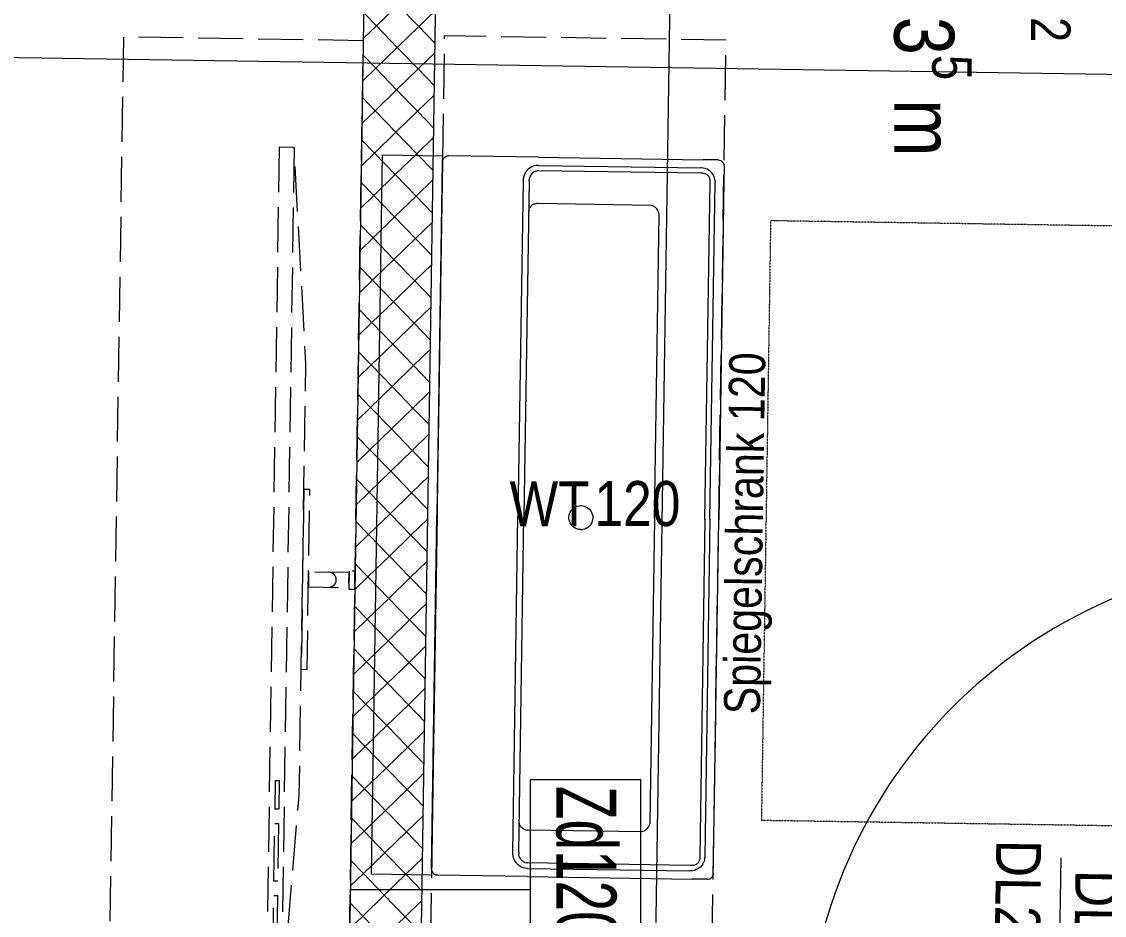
# Model space of a CAD drawing. Header units: metres. Extents: x -19025 to 34897, y -14024 to 26069.
# Drawn here: x -6882 to -5076, y 1053 to 2543 of the extents above; entities that cross this region are included whole.
import ezdxf
from ezdxf.enums import TextEntityAlignment as Align

# ---------------------------------------------------------------- set-up
doc = ezdxf.new("R2010")
doc.units = ezdxf.units.M
doc.header["$MEASUREMENT"] = 0
doc.linetypes.add('Strichlinie eng', pattern=[0.1, 0.075, -0.025])
for name, color, linetype in [('11__100 Achsraster', 7, 'Continuous'), ('130 Wand Innen', 7, 'Continuous'), ('130 Wand Innen nichttragend', 7, 'Continuous'), ('211 Draufsicht Untersicht 2D', 7, 'Continuous'), ('510 Moeblierung', 7, 'Continuous'), ('540 Sanitaer Text', 7, 'Continuous'), ('540 Sanitaereinrichtung', 7, 'Continuous'), ('810 Raumstempel', 7, 'Continuous'), ('930 Beschriftung Allgemein', 7, 'Continuous'), ('936 Beschriftung Aufbauten', 7, 'Continuous')]:
    doc.layers.add(name, color=color, linetype=linetype)
doc.styles.add('ERSTELLTER_STIL_1', font='ARIALN.TTF')
doc.styles.add('ERSTELLTER_STIL_2', font='ARIALNB.TTF')
doc.styles.add('ERSTELLTER_STIL_4', font='arialbd.ttf')
doc.styles.add('ERSTELLTER_STIL_7', font='ARIALN.TTF', dxfattribs={"width": 0.8})
doc.linetypes.add('Grenze Bezirk', pattern='A,0,[2,22HAUS116_412 STG1 _ 2.DG_IndexB_2026-08-161.Shx,S=0.001587,R=0,X=0,Y=0],-0.25,0', length=0.25)
pattern_1 = [(134.1212, (0, 0), (0.03589344, 0.03480892), [0.05, 0]), (224.1212, (0, 0), (-0.03480892, 0.03589344), [0.05, 0])]

# ---------------------------------------------------------------- blocks, each defined once
blk = doc.blocks.new('Anrichte 01 27[41]_1', base_point=(-8.4635, 6.8208))
at = {"layer": '510 Moeblierung', "color": 253, "linetype": 'Strichlinie eng', "lineweight": 9, "true_color": 0x9f9f9f, "flags": 128}
blk.add_lwpolyline([(-8.4635, 6.8208), (-8.4911, 5.0211), (-8.0912, 5.0149), (-8.0636, 6.8147)], close=True, dxfattribs=at)
blk = doc.blocks.new('Anrichte 01 27[57]_1', base_point=(-7.483, 5.2158))
at = {"layer": '510 Moeblierung', "color": 253, "linetype": 'Strichlinie eng', "lineweight": 9, "true_color": 0x9f9f9f, "flags": 128}
blk.add_lwpolyline([(-7.483, 5.2158), (-7.4585, 6.8156), (-7.9284, 6.8228), (-7.953, 5.223)], close=True, dxfattribs=at)
blk = doc.blocks.new('Bad 1_029_33_1', base_point=(-7.0222, 6.5727))
at = {"layer": '810 Raumstempel', "color": 7, "lineweight": 13, "char_height": 0.1, "attachment_point": 1, "rotation": 270, "style": 'ERSTELLTER_STIL_1'}
for s, insert in [('\\A1;{\\pql;\\pt0,0.05;\\fArial Narrow|b0|i0|c0|p0;\\W1.000000;6,92\\fArial Narrow|b0|i0|c0|p0;\\W1.000000;\\A1{\\H.66x;\\S^  ;}\\fArial Narrow|b0|i0|c0|p0;\\W1.000000; m\\fArial Narrow|b0|i0|c0|p0;\\W1.000000;\\A1{\\H.66x;\\S2^  ;}}', (-6.8841, 7.2255)), ('\\A1;{\\pql;\\pt0,0.05;\\fArial Narrow|b0|i0|c0|p0;\\W1.000000;12,83\\fArial Narrow|b0|i0|c0|p0;\\W1.000000;\\A1{\\H.66x;\\S5^  ;}\\fArial Narrow|b0|i0|c0|p0;\\W1.000000; m\\fArial Narrow|b0|i0|c0|p0;\\W1.000000;\\A1{\\H.66x;\\S^  ;}}', (-7.0488, 7.0776))]:
    blk.add_mtext(s, dxfattribs=dict(at, insert=insert))
at = {"layer": '810 Raumstempel', "color": 7, "lineweight": 13}
for tag, height, style, p in [('DUMMY_892', 0.1, 'ERSTELLTER_STIL_1', (-6.8532, 7.2255)), ('DUMMY_891', 0.1, 'ERSTELLTER_STIL_1', (-6.6885, 7.2255)), ('perimeterCode', 0.1, 'ERSTELLTER_STIL_1', (-7.0179, 7.1942)), ('stFloorCovering', 0.1, 'ERSTELLTER_STIL_1', (-6.6885, 7.1942)), ('ROOM_NAME', 0.125, 'ERSTELLTER_STIL_2', (-6.4827, 7.1868)), ('DUMMY_890', 0.125, 'ERSTELLTER_STIL_2', (-6.4827, 6.8315))]:
    blk.add_attdef(tag, text='', height=height, rotation=270, dxfattribs=dict(at, style=style)).set_placement(p, align=Align.TOP_LEFT)
blk = doc.blocks.new('Wand_50_1', base_point=(-8.0618, 6.9296))
at = {"layer": '130 Wand Innen nichttragend', "linetype": 'Continuous', "lineweight": 13, "true_color": 0xa7a7a7}
h = blk.add_hatch(dxfattribs=at)
h.set_pattern_fill('GIPSKARTONWAND_0001', color=253, style=0, pattern_type=2)
h.set_pattern_definition(pattern_1)
h.paths.add_polyline_path([(-8.0618, 6.9296), (-7.9418, 6.9278), (-8.0608, 6.9946)])
h = blk.add_hatch(dxfattribs=at)
h.set_pattern_fill('GIPSKARTONWAND_0001', color=253, style=0, pattern_type=2)
h.set_pattern_definition(pattern_1)
h.paths.add_polyline_path([(-8.0608, 6.9946), (-7.9418, 6.9278), (-7.9408, 6.9928)])
h = blk.add_hatch(dxfattribs=at)
h.set_pattern_fill('GIPSKARTONWAND_0001', color=253, style=0, pattern_type=2)
h.set_pattern_definition(pattern_1)
h.paths.add_polyline_path([(-8.0618, 6.9296), (-8.0896, 5.1199), (-7.9696, 5.1181), (-7.9418, 6.9278)])
h = blk.add_hatch(dxfattribs=at)
h.set_pattern_fill('GIPSKARTONWAND_0001', color=253, style=0, pattern_type=2)
h.set_pattern_definition(pattern_1)
h.paths.add_polyline_path([(-8.0912, 5.0149), (-7.9696, 5.1181), (-8.0896, 5.1199)])
h = blk.add_hatch(dxfattribs=at)
h.set_pattern_fill('GIPSKARTONWAND_0001', color=253, style=0, pattern_type=2)
h.set_pattern_definition(pattern_1)
h.paths.add_polyline_path([(-7.9696, 5.1181), (-8.0912, 5.0149), (-7.9712, 5.0131)])
at = {"layer": '130 Wand Innen', "color": 7, "linetype": 'Continuous', "lineweight": 13, "flags": 128}
for points in [[(-7.9958, 6.9936), (-7.9408, 6.9928)], [(-8.0912, 5.0149), (-7.9712, 5.0131)]]:
    blk.add_lwpolyline(points, dxfattribs=at)
at = {"layer": '130 Wand Innen nichttragend', "color": 7, "linetype": 'Continuous', "lineweight": 13, "flags": 128}
for points in [[(-8.0608, 6.9946), (-8.0912, 5.0149)], [(-7.9696, 5.1181), (-7.9418, 6.9278)]]:
    blk.add_lwpolyline(points, dxfattribs=at)
blk = doc.blocks.new('Zargentür 1-Fl 27_15')
at = {"layer": '130 Wand Innen', "color": 7, "linetype": 'Continuous', "lineweight": 13}
for p, q in [((0.42, 0.015), (0.42, 0.855)), ((-0.42, 0.01), (-0.49, 0.01)), ((-0.49, 0.01), (-0.49, 0)), ((-0.49, 0), (-0.44, 0)), ((-0.44, 0), (-0.44, -0.105)), ((-0.44, -0.105), (-0.44, 0)), ((-0.44, -0.105), (-0.44, 0)), ((-0.42, 0.015), (-0.42, -0.025)), ((0.42, 0.015), (-0.42, 0.015)), ((-0.42, -0.025), (-0.42, 0.01)), ((0.42, -0.025), (0.42, 0.015)), ((0.42, -0.025), (0.42, 0.01)), ((0.42, 0.01), (0.49, 0.01)), ((0.49, 0), (0.44, 0)), ((0.44, 0), (0.44, -0.105)), ((0.44, -0.105), (0.44, 0)), ((0.44, -0.105), (0.44, 0)), ((0.49, 0.01), (0.49, 0)), ((-0.4, -0.025), (-0.42, -0.025)), ((-0.42, -0.025), (0.42, -0.025)), ((-0.4, -0.105), (-0.4, -0.025)), ((0.4, -0.105), (0.4, -0.025)), ((0.4, -0.025), (0.42, -0.025)), ((-0.44, -0.105), (-0.49, -0.105)), ((-0.49, -0.105), (-0.49, -0.115)), ((-0.42, -0.115), (-0.42, -0.105)), ((-0.42, -0.105), (-0.4, -0.105)), ((0.42, -0.105), (0.4, -0.105)), ((0.42, -0.115), (0.42, -0.105)), ((0.44, -0.105), (0.49, -0.105)), ((0.49, -0.105), (0.49, -0.115)), ((-0.49, -0.115), (-0.42, -0.115)), ((0.49, -0.115), (0.42, -0.115))]:
    blk.add_line(p, q, dxfattribs=at)
blk.add_arc((0.42, 0.015), 0.84, 90, 180, dxfattribs=at)
blk = doc.blocks.new('T Marker 21_18')
at = {"layer": '130 Wand Innen', "color": 7, "linetype": 'Continuous', "lineweight": 13}
blk.add_line((0, -0.455), (0, 0.15), dxfattribs=at)
at = {"layer": '130 Wand Innen', "color": 7, "lineweight": 13, "style": 'ERSTELLTER_STIL_1'}
for tag, p in [('gs_width_select_pref_50_0', (-0.0029, -0.3896)), ('gs_width_select_pref_50_1', (0.13, -0.4378))]:
    blk.add_attdef(tag, text='', height=0.075, rotation=90, dxfattribs=at).set_placement(p, align=Align.BOTTOM_LEFT)
blk = doc.blocks.new('Wand_130_1', base_point=(-5.3576, 4.973))
at = {"layer": '130 Wand Innen', "color": 7, "linetype": 'Continuous', "lineweight": 13, "rotation": 359.1212168320581}
blk.add_blockref('Zargentür 1-Fl 27_15', (-6.9058, 5.1018), dxfattribs=at)
at = {"layer": '130 Wand Innen', "color": 7, "lineweight": 13}
ref = blk.add_blockref('T Marker 21_18', (-6.9074, 4.9968), dxfattribs=dict(at, rotation=179.1212168320581))
ref.add_attrib('gs_width_select_pref_50', 'DL80', dxfattribs={"color": 7, "lineweight": 13, "height": 0.075, "rotation": 269.1212, "style": 'ERSTELLTER_STIL_1'}).set_placement((-6.8981, 5.4322), align=Align.BOTTOM_LEFT)
ref.add_attrib('gs_width_select_pref_50_1', 'DL210', dxfattribs={"color": 7, "lineweight": 13, "height": 0.075, "rotation": 269.1212, "style": 'ERSTELLTER_STIL_1'}).set_placement((-7.0303, 5.4825), align=Align.BOTTOM_LEFT)
blk = doc.blocks.new('Standard-Rastermarker_9')
at = {"layer": '11__100 Achsraster', "color": 8, "linetype": 'Grenze Bezirk', "lineweight": 5}
blk.add_line((1, 0), (21.1271, 0), dxfattribs=at)
at = {"layer": '11__100 Achsraster', "color": 8, "lineweight": 5, "style": 'ERSTELLTER_STIL_4'}
blk.add_attdef('AC_MarkerText_1', text='', height=0.2, rotation=0.8788, dxfattribs=at).set_placement((22.3749, 0.1), align=Align.TOP_CENTER)
blk = doc.blocks.new('Standard-Rastermarker_21')
at = {"layer": '11__100 Achsraster', "color": 8, "linetype": 'Grenze Bezirk', "lineweight": 5}
blk.add_line((1.0251, 0), (24.2455, 0), dxfattribs=at)
at = {"layer": '11__100 Achsraster', "color": 8, "lineweight": 5, "style": 'ERSTELLTER_STIL_4'}
blk.add_attdef('AC_MarkerText_1', text='', height=0.2, rotation=270.8788, dxfattribs=at).set_placement((-0.1043, -0.0685), align=Align.TOP_CENTER)
blk = doc.blocks.new('Villeroy_Boch-Memento_Washbasin-3D_5')
at = {"layer": '540 Sanitaereinrichtung', "color": 7, "linetype": 'Continuous', "lineweight": 13}
for p, q in [((-0.0002, 1.1912), (0.0006, 1.1933)), ((0.0006, 1.1933), (0.0018, 1.1952)), ((0.0018, 1.1952), (0.0033, 1.1968)), ((0.0033, 1.1968), (0.0052, 1.1979)), ((0.0052, 1.1979), (0.0074, 1.1987)), ((0.0096, 1.1989), (0.0074, 1.1987)), ((0.1596, 1.1989), (0.0096, 1.1989)), ((0.1596, 1.1989), (0.4346, 1.1989)), ((0.4596, 1.1989), (0.4346, 1.1989)), ((0.4596, 1.1989), (0.4618, 1.1987)), ((0.4618, 1.1987), (0.4639, 1.1979)), ((0.4639, 1.1979), (0.4658, 1.1968)), ((0.4658, 1.1968), (0.4674, 1.1952)), ((0.4674, 1.1952), (0.4686, 1.1933)), ((0.4686, 1.1933), (0.4693, 1.1912)), ((-0.0004, 1.1889), (-0.0002, 1.1912)), ((-0.0004, 1.1889), (-0.0004, 0.5989)), ((-0.0003, 0.5989), (-0.0004, 1.1889)), ((0.1403, 1.1759), (0.1386, 1.1735)), ((0.1423, 1.1781), (0.1403, 1.1759)), ((0.1445, 1.1801), (0.1423, 1.1781)), ((0.147, 1.1818), (0.1445, 1.1801)), ((0.1497, 1.1832), (0.147, 1.1818)), ((0.1525, 1.1843), (0.1497, 1.1832)), ((0.1526, 1.1743), (0.1514, 1.1736)), ((0.156, 1.1851), (0.1525, 1.1843)), ((0.1539, 1.175), (0.1526, 1.1743)), ((0.1552, 1.1755), (0.1539, 1.175)), ((0.1552, 1.1755), (0.1573, 1.1761)), ((0.1595, 1.1853), (0.156, 1.1851)), ((0.1596, 1.1763), (0.1573, 1.1761)), ((0.1596, 1.1853), (0.1595, 1.1853)), ((0.1596, 1.1853), (0.4306, 1.1853)), ((0.4306, 1.1763), (0.1596, 1.1763)), ((0.4326, 1.1853), (0.4306, 1.1853)), ((0.4333, 1.1764), (0.4306, 1.1763)), ((0.4346, 1.185), (0.4326, 1.1853)), ((0.4343, 1.1764), (0.4333, 1.1764)), ((0.4361, 1.1761), (0.4343, 1.1764)), ((0.4379, 1.1843), (0.4346, 1.185)), ((0.4378, 1.1757), (0.4361, 1.1761)), ((0.4392, 1.1751), (0.4378, 1.1757)), ((0.4411, 1.1831), (0.4379, 1.1843)), ((0.4405, 1.1744), (0.4392, 1.1751)), ((0.4417, 1.1736), (0.4405, 1.1744)), ((0.4438, 1.1817), (0.4411, 1.1831)), ((0.4462, 1.1801), (0.4438, 1.1817)), ((0.4484, 1.1781), (0.4462, 1.1801)), ((0.4502, 1.1759), (0.4484, 1.1781)), ((0.4518, 1.1734), (0.4502, 1.1759)), ((0.4696, 1.1889), (0.4693, 1.1912)), ((0.4696, 1.1889), (0.4696, 1.1639)), ((0.1347, 1.1623), (0.1346, 1.1593)), ((0.1346, 1.1593), (0.1346, 0.5989)), ((0.1352, 1.1653), (0.1347, 1.1623)), ((0.1361, 1.1682), (0.1352, 1.1653)), ((0.1372, 1.1709), (0.1361, 1.1682)), ((0.1386, 1.1735), (0.1372, 1.1709)), ((0.1446, 1.1593), (0.1447, 1.1612)), ((0.1446, 1.1593), (0.1446, 0.5989)), ((0.145, 1.1631), (0.1447, 1.1612)), ((0.1454, 1.1649), (0.145, 1.1631)), ((0.1461, 1.1667), (0.1454, 1.1649)), ((0.1469, 1.1684), (0.1461, 1.1667)), ((0.1478, 1.1699), (0.1469, 1.1684)), ((0.149, 1.1714), (0.1478, 1.1699)), ((0.1503, 1.1727), (0.149, 1.1714)), ((0.1514, 1.1736), (0.1503, 1.1727)), ((0.4428, 1.1727), (0.4417, 1.1736)), ((0.4438, 1.1716), (0.4428, 1.1727)), ((0.4446, 1.1705), (0.4438, 1.1716)), ((0.4454, 1.1692), (0.4446, 1.1705)), ((0.4459, 1.1679), (0.4454, 1.1692)), ((0.4463, 1.1665), (0.4459, 1.1679)), ((0.4466, 1.165), (0.4463, 1.1665)), ((0.4467, 1.1633), (0.4466, 1.165)), ((0.4466, 1.1619), (0.4467, 1.1633)), ((0.4466, 0.5989), (0.4466, 1.1619)), ((0.4531, 1.1708), (0.4518, 1.1734)), ((0.4539, 1.1686), (0.4531, 1.1708)), ((0.4544, 1.1663), (0.4539, 1.1686)), ((0.4547, 1.1639), (0.4544, 1.1663)), ((0.4547, 1.1639), (0.4548, 1.1619)), ((0.4548, 0.5989), (0.4548, 1.1619)), ((0.4696, 1.1639), (0.4696, 0.5989)), ((0.1529, 1.1202), (0.1515, 1.1195)), ((0.1544, 1.1208), (0.1529, 1.1202)), ((0.156, 1.1212), (0.1544, 1.1208)), ((0.156, 1.1212), (0.1578, 1.1215)), ((0.1596, 1.1216), (0.1578, 1.1215)), ((0.3486, 1.1216), (0.1596, 1.1216)), ((0.3505, 1.1211), (0.3486, 1.1216)), ((0.3524, 1.1203), (0.3505, 1.1211)), ((0.3537, 1.1196), (0.3524, 1.1203)), ((0.3549, 1.1188), (0.3537, 1.1196)), ((0.1447, 1.1098), (0.1446, 1.1086)), ((0.1449, 1.1111), (0.1447, 1.1098)), ((0.1452, 1.1123), (0.1449, 1.1111)), ((0.1458, 1.1135), (0.1452, 1.1123)), ((0.1466, 1.115), (0.1458, 1.1135)), ((0.1476, 1.1163), (0.1466, 1.115)), ((0.1488, 1.1175), (0.1476, 1.1163)), ((0.1501, 1.1186), (0.1488, 1.1175)), ((0.1515, 1.1195), (0.1501, 1.1186)), ((0.3561, 1.1179), (0.3549, 1.1188)), ((0.3572, 1.1168), (0.3561, 1.1179)), ((0.3583, 1.1156), (0.3572, 1.1168)), ((0.3593, 1.1143), (0.3583, 1.1156)), ((0.3602, 1.1129), (0.3593, 1.1143)), ((0.3609, 1.1115), (0.3602, 1.1129)), ((0.3615, 1.1102), (0.3609, 1.1115)), ((0.362, 1.1088), (0.3615, 1.1102)), ((0.3623, 1.1074), (0.362, 1.1088)), ((0.3625, 1.1061), (0.3623, 1.1074)), ((0.3626, 1.1059), (0.3625, 1.1061)), ((0.3626, 0.5989), (0.3626, 1.1059)), ((0.2278, 0.6151), (0.2254, 0.6131)), ((0.2305, 0.6168), (0.2278, 0.6151)), ((0.2334, 0.618), (0.2305, 0.6168)), ((0.2365, 0.6187), (0.2334, 0.618)), ((0.2396, 0.6189), (0.2365, 0.6187)), ((0.2396, 0.6189), (0.2427, 0.6187)), ((0.2458, 0.618), (0.2427, 0.6187)), ((0.2487, 0.6168), (0.2458, 0.618)), ((0.2513, 0.6151), (0.2487, 0.6168)), ((0.2537, 0.6131), (0.2513, 0.6151)), ((-0.0004, 0.0089), (-0.0004, 0.5989)), ((-0.0003, 0.5989), (-0.0004, 0.0089)), ((0.1346, 0.0385), (0.1346, 0.5989)), ((0.1446, 0.0385), (0.1446, 0.5989)), ((0.2198, 0.6021), (0.2196, 0.5989)), ((0.2196, 0.5989), (0.2198, 0.5958)), ((0.2198, 0.6021), (0.2206, 0.6051)), ((0.2218, 0.608), (0.2206, 0.6051)), ((0.2234, 0.6107), (0.2218, 0.608)), ((0.2254, 0.6131), (0.2234, 0.6107)), ((0.2558, 0.6107), (0.2537, 0.6131)), ((0.2574, 0.608), (0.2558, 0.6107)), ((0.2586, 0.6051), (0.2574, 0.608)), ((0.2593, 0.6021), (0.2586, 0.6051)), ((0.2596, 0.5989), (0.2593, 0.6021)), ((0.2593, 0.5958), (0.2596, 0.5989)), ((0.3626, 0.5989), (0.3626, 0.0919)), ((0.4466, 0.5989), (0.4466, 0.0359)), ((0.4548, 0.5989), (0.4548, 0.0359)), ((0.4696, 0.0339), (0.4696, 0.5989)), ((0.2198, 0.5958), (0.2206, 0.5928)), ((0.2206, 0.5928), (0.2218, 0.5899)), ((0.2218, 0.5899), (0.2234, 0.5872)), ((0.2234, 0.5872), (0.2254, 0.5848)), ((0.2254, 0.5848), (0.2278, 0.5828)), ((0.2278, 0.5828), (0.2305, 0.5811)), ((0.2305, 0.5811), (0.2334, 0.5799)), ((0.2334, 0.5799), (0.2365, 0.5792)), ((0.2365, 0.5792), (0.2396, 0.5789)), ((0.2396, 0.5789), (0.2427, 0.5792)), ((0.2427, 0.5792), (0.2458, 0.5799)), ((0.2458, 0.5799), (0.2487, 0.5811)), ((0.2487, 0.5811), (0.2513, 0.5828)), ((0.2513, 0.5828), (0.2537, 0.5848)), ((0.2537, 0.5848), (0.2558, 0.5872)), ((0.2558, 0.5872), (0.2574, 0.5899)), ((0.2574, 0.5899), (0.2586, 0.5928)), ((0.2586, 0.5928), (0.2593, 0.5958)), ((0.3623, 0.0904), (0.362, 0.0891)), ((0.3625, 0.0918), (0.3623, 0.0904)), ((0.3626, 0.0919), (0.3625, 0.0918)), ((0.1447, 0.088), (0.1446, 0.0893)), ((0.1449, 0.0868), (0.1447, 0.088)), ((0.1452, 0.0855), (0.1449, 0.0868)), ((0.1458, 0.0843), (0.1452, 0.0855)), ((0.1466, 0.0829), (0.1458, 0.0843)), ((0.1476, 0.0816), (0.1466, 0.0829)), ((0.1488, 0.0803), (0.1476, 0.0816)), ((0.1501, 0.0792), (0.1488, 0.0803)), ((0.1515, 0.0784), (0.1501, 0.0792)), ((0.1529, 0.0776), (0.1515, 0.0784)), ((0.1544, 0.0771), (0.1529, 0.0776)), ((0.156, 0.0766), (0.1544, 0.0771)), ((0.156, 0.0766), (0.1578, 0.0764)), ((0.1596, 0.0763), (0.1578, 0.0764)), ((0.3486, 0.0763), (0.1596, 0.0763)), ((0.3505, 0.0768), (0.3486, 0.0763)), ((0.3524, 0.0776), (0.3505, 0.0768)), ((0.3537, 0.0783), (0.3524, 0.0776)), ((0.3549, 0.0791), (0.3537, 0.0783)), ((0.3561, 0.08), (0.3549, 0.0791)), ((0.3572, 0.081), (0.3561, 0.08)), ((0.3583, 0.0822), (0.3572, 0.081)), ((0.3593, 0.0835), (0.3583, 0.0822)), ((0.3602, 0.0849), (0.3593, 0.0835)), ((0.3609, 0.0864), (0.3602, 0.0849)), ((0.3615, 0.0877), (0.3609, 0.0864)), ((0.362, 0.0891), (0.3615, 0.0877)), ((0.1347, 0.0355), (0.1346, 0.0385)), ((0.1446, 0.0385), (0.1447, 0.0367)), ((0.145, 0.0348), (0.1447, 0.0367)), ((0.1352, 0.0326), (0.1347, 0.0355)), ((0.1361, 0.0297), (0.1352, 0.0326)), ((0.1372, 0.0269), (0.1361, 0.0297)), ((0.1386, 0.0243), (0.1372, 0.0269)), ((0.1403, 0.0219), (0.1386, 0.0243)), ((0.1423, 0.0198), (0.1403, 0.0219)), ((0.1445, 0.0178), (0.1423, 0.0198)), ((0.1454, 0.0329), (0.145, 0.0348)), ((0.1461, 0.0312), (0.1454, 0.0329)), ((0.1469, 0.0295), (0.1461, 0.0312)), ((0.1478, 0.0279), (0.1469, 0.0295)), ((0.149, 0.0265), (0.1478, 0.0279)), ((0.1503, 0.0252), (0.149, 0.0265)), ((0.1514, 0.0243), (0.1503, 0.0252)), ((0.1526, 0.0235), (0.1514, 0.0243)), ((0.1539, 0.0229), (0.1526, 0.0235)), ((0.1552, 0.0223), (0.1539, 0.0229)), ((0.1552, 0.0223), (0.1573, 0.0218)), ((0.1596, 0.0216), (0.1573, 0.0218)), ((0.4306, 0.0216), (0.1596, 0.0216)), ((0.4333, 0.0215), (0.4306, 0.0216)), ((0.4343, 0.0215), (0.4333, 0.0215)), ((0.4361, 0.0218), (0.4343, 0.0215)), ((0.4378, 0.0222), (0.4361, 0.0218)), ((0.4392, 0.0227), (0.4378, 0.0222)), ((0.4405, 0.0234), (0.4392, 0.0227)), ((0.4417, 0.0242), (0.4405, 0.0234)), ((0.4428, 0.0252), (0.4417, 0.0242)), ((0.4438, 0.0262), (0.4428, 0.0252)), ((0.4446, 0.0274), (0.4438, 0.0262)), ((0.4454, 0.0286), (0.4446, 0.0274)), ((0.4459, 0.03), (0.4454, 0.0286)), ((0.4463, 0.0314), (0.4459, 0.03)), ((0.4484, 0.0198), (0.4462, 0.0178)), ((0.4466, 0.0329), (0.4463, 0.0314)), ((0.4466, 0.0359), (0.4467, 0.0346)), ((0.4467, 0.0346), (0.4466, 0.0329)), ((0.4502, 0.022), (0.4484, 0.0198)), ((0.4518, 0.0244), (0.4502, 0.022)), ((0.4531, 0.0271), (0.4518, 0.0244)), ((0.4539, 0.0293), (0.4531, 0.0271)), ((0.4544, 0.0316), (0.4539, 0.0293)), ((0.4547, 0.0339), (0.4544, 0.0316)), ((0.4547, 0.0339), (0.4548, 0.0359)), ((0.4696, 0.0089), (0.4696, 0.0339)), ((-0.0004, 0.0089), (-0.0002, 0.0067)), ((-0.0002, 0.0067), (0.0006, 0.0046)), ((0.0006, 0.0046), (0.0018, 0.0027)), ((0.0018, 0.0027), (0.0033, 0.0011)), ((0.0033, 0.0011), (0.0052, -0.0001)), ((0.147, 0.0161), (0.1445, 0.0178)), ((0.1497, 0.0147), (0.147, 0.0161)), ((0.1525, 0.0136), (0.1497, 0.0147)), ((0.156, 0.0128), (0.1525, 0.0136)), ((0.1595, 0.0125), (0.156, 0.0128)), ((0.1596, 0.0125), (0.1595, 0.0125)), ((0.1596, 0.0125), (0.4306, 0.0125)), ((0.4326, 0.0126), (0.4306, 0.0125)), ((0.4346, 0.0128), (0.4326, 0.0126)), ((0.4379, 0.0136), (0.4346, 0.0128)), ((0.4411, 0.0147), (0.4379, 0.0136)), ((0.4438, 0.0161), (0.4411, 0.0147)), ((0.4462, 0.0178), (0.4438, 0.0161)), ((0.4639, -0.0001), (0.4658, 0.0011)), ((0.4658, 0.0011), (0.4674, 0.0027)), ((0.4674, 0.0027), (0.4686, 0.0046)), ((0.4686, 0.0046), (0.4693, 0.0067)), ((0.4696, 0.0089), (0.4693, 0.0067)), ((0.0052, -0.0001), (0.0074, -0.0008)), ((0.0096, -0.0011), (0.0074, -0.0008)), ((0.1596, -0.0011), (0.0096, -0.0011)), ((0.1596, -0.0011), (0.4346, -0.0011)), ((0.4596, -0.0011), (0.4346, -0.0011)), ((0.4596, -0.0011), (0.4618, -0.0008)), ((0.4618, -0.0008), (0.4639, -0.0001))]:
    blk.add_line(p, q, dxfattribs=at)
blk = doc.blocks.new('Flachbildfernseher 27[156]_1', base_point=(-8.2038, 6.6368))
at = {"layer": '510 Moeblierung', "color": 253, "linetype": 'Strichlinie eng', "lineweight": 9, "true_color": 0x9f9f9f}
for p, q in [((-8.1788, 6.6365), (-8.2009, 5.1966)), ((-8.2107, 5.5328), (-8.21, 5.5808)), ((-8.21, 5.5808), (-8.2038, 5.5807)), ((-8.2038, 5.5807), (-8.2045, 5.5327)), ((-8.2045, 5.5327), (-8.2107, 5.5328)), ((-8.2126, 5.4128), (-8.2111, 5.5088)), ((-8.2111, 5.5088), (-8.2049, 5.5087)), ((-8.2049, 5.5087), (-8.2063, 5.4127)), ((-8.2063, 5.4127), (-8.2126, 5.4128)), ((-8.2144, 5.2928), (-8.2129, 5.3888)), ((-8.2129, 5.3888), (-8.2067, 5.3887)), ((-8.2067, 5.3887), (-8.2082, 5.2928)), ((-8.2082, 5.2928), (-8.2144, 5.2928))]:
    blk.add_line(p, q, dxfattribs=at)
at = {"layer": '510 Moeblierung', "color": 253, "linetype": 'Strichlinie eng', "lineweight": 9, "true_color": 0x9f9f9f, "flags": 128}
for points in [[(-8.2038, 6.6368), (-8.2259, 5.197), (-8.2009, 5.1966), (-8.1704, 5.5562), (-8.1593, 6.2761), (-8.1788, 6.6365)], [(-8.1626, 6.0661), (-8.1672, 5.7662), (-8.1572, 5.766), (-8.1526, 6.066)], [(-8.1547, 5.9285), (-8.155, 5.9035), (-8.0876, 5.9025), (-8.0872, 5.9275)], [(-8.0871, 5.93), (-8.0876, 5.9), (-8.0776, 5.8998), (-8.0771, 5.9298)]]:
    blk.add_lwpolyline(points, close=True, dxfattribs=at)
at = {"layer": '510 Moeblierung', "color": 253, "linetype": 'Strichlinie eng', "lineweight": 9, "true_color": 0x9f9f9f}
blk.add_arc((-8.1211, 5.9155), 0.0125, 269.1212, 89.1212, dxfattribs=at)
blk = doc.blocks.new('Etikett_78_1', base_point=(-7.6835, 6.0414))
at = {"layer": '540 Sanitaer Text', "color": 7, "lineweight": 13, "insert": (-7.678, 6.0801), "char_height": 0.075, "attachment_point": 1, "style": 'ERSTELLTER_STIL_1'}
blk.add_mtext('\\A1;{\\pql;\\pt0,1;\\fArial Narrow|b0|i0|c0|p0;\\W1.000000;120\\fArial Narrow|b0|i0|c0|p0;\\W1.000000;\\A1{\\H.66x;\\S^  ;}\\fArial Narrow|b0|i0|c0|p0;\\W1.000000;\\fArial Narrow|b0|i0|c0|p0;\\W1.000000;\\A1{\\H.66x;\\S^  ;}\\fArial Narrow|b0|i0|c0|p0;\\W1.000000;\\fArial Narrow|b0|i0|c0|p0;\\W1.000000;\\fArial Narrow|b0|i0|c0|p0;\\W1.000000;\\fArial Narrow|b0|i0|c0|p0;\\W1.000000;\\fArial Narrow|b0|i0|c0|p0;\\W1.000000;\\fArial Narrow|b0|i0|c0|p0;\\W1.000000;\\fArial Narrow|b0|i0|c0|p0;\\W1.000000;\\A1{\\H.66x;\\S^  ;}\\fArial Narrow|b0|i0|c0|p0;\\W1.000000;\\fArial Narrow|b0|i0|c0|p0;\\W1.000000;\\A1{\\H.66x;\\S^  ;}\\fArial Narrow|b0|i0|c0|p0;\\W1.000000;\\fArial Narrow|b0|i0|c0|p0;\\W1.000000;\\fArial Narrow|b0|i0|c0|p0;\\W1.000000;\\fArial Narrow|b0|i0|c0|p0;\\W1.000000;\\fArial Narrow|b0|i0|c0|p0;\\W1.000000;\\fArial Narrow|b0|i0|c0|p0;\\W1.000000;\\fArial Narrow|b0|i0|c0|p0;\\W1.000000;\\A1{\\H.66x;\\S^  ;}\\fArial Narrow|b0|i0|c0|p0;\\W1.000000;\\fArial Narrow|b0|i0|c0|p0;\\W1.000000;\\A1{\\H.66x;\\S^  ;}\\fArial Narrow|b0|i0|c0|p0;\\W1.000000;\\fArial Narrow|b0|i0|c0|p0;\\W1.000000;\\fArial Narrow|b0|i0|c0|p0;\\W1.000000;\\fArial Narrow|b0|i0|c0|p0;\\W1.000000;\\fArial Narrow|b0|i0|c0|p0;\\W1.000000;\\fArial Narrow|b0|i0|c0|p0;\\W1.000000;\\fArial Narrow|b0|i0|c0|p0;\\W1.000000;\\A1{\\H.66x;\\S^  ;}\\fArial Narrow|b0|i0|c0|p0;\\W1.000000;\\fArial Narrow|b0|i0|c0|p0;\\W1.000000;\\A1{\\H.66x;\\S^  ;}\\fArial Narrow|b0|i0|c0|p0;\\W1.000000;\\fArial Narrow|b0|i0|c0|p0;\\W1.000000;\\fArial Narrow|b0|i0|c0|p0;\\W1.000000;\\fArial Narrow|b0|i0|c0|p0;\\W1.000000;\\fArial Narrow|b0|i0|c0|p0;\\W1.000000;\\fArial Narrow|b0|i0|c0|p0;\\W1.000000;\\fArial Narrow|b0|i0|c0|p0;\\W1.000000;\\A1{\\H.66x;\\S^  ;}\\fArial Narrow|b0|i0|c0|p0;\\W1.000000;\\fArial Narrow|b0|i0|c0|p0;\\W1.000000;\\A1{\\H.66x;\\S^  ;}\\fArial Narrow|b0|i0|c0|p0;\\W1.000000;\\fArial Narrow|b0|i0|c0|p0;\\W1.000000;\\fArial Narrow|b0|i0|c0|p0;\\W1.000000;\\fArial Narrow|b0|i0|c0|p0;\\W1.000000;\\fArial Narrow|b0|i0|c0|p0;\\W1.000000;\\fArial Narrow|b0|i0|c0|p0;\\W1.000000;\\fArial Narrow|b0|i0|c0|p0;\\W1.000000;\\A1{\\H.66x;\\S^  ;}\\fArial Narrow|b0|i0|c0|p0;\\W1.000000;}', dxfattribs=at)
at = {"layer": '540 Sanitaer Text', "color": 7, "lineweight": 13, "style": 'ERSTELLTER_STIL_1'}
blk.add_attdef('sDescriptionDimension', text='', height=0.075, dxfattribs=at).set_placement((-7.8195, 6.0797), align=Align.TOP_LEFT)
blk = doc.blocks.new('Etikett_81_1', base_point=(-8.0853, 5.3987))
at = {"layer": '936 Beschriftung Aufbauten', "color": 7, "linetype": 'Continuous', "lineweight": 13}
blk.add_line((-8.0853, 5.3987), (-7.7853, 5.3987), dxfattribs=at)
at = {"layer": '936 Beschriftung Aufbauten', "color": 7, "linetype": 'Continuous', "lineweight": 13, "flags": 128}
blk.add_lwpolyline([(-7.7853, 5.2157), (-7.6006, 5.2157), (-7.6006, 5.5817), (-7.7853, 5.5817)], close=True, dxfattribs=at)
at = {"layer": '936 Beschriftung Aufbauten', "color": 7, "lineweight": 13, "insert": (-7.6415, 5.5717), "char_height": 0.1, "attachment_point": 1, "rotation": 270, "style": 'ERSTELLTER_STIL_7'}
blk.add_mtext('\\A1;{\\pqj;\\pt0,1;\\fArial Narrow|b0|i0|c0|p0;\\W0.800000;Zd120\\fArial Narrow|b0|i0|c0|p0;\\W0.800000;\\A1{\\H.66x;\\S^  ;}\\fArial Narrow|b0|i0|c0|p0;\\W0.800000;\\fArial Narrow|b0|i0|c0|p0;\\W0.800000;\\A1{\\H.66x;\\S^  ;}\\fArial Narrow|b0|i0|c0|p0;\\W0.800000; \\fArial Narrow|b0|i0|c0|p0;\\W0.800000;\\fArial Narrow|b0|i0|c0|p0;\\W0.800000;\\fArial Narrow|b0|i0|c0|p0;\\W0.800000;\\fArial Narrow|b0|i0|c0|p0;\\W0.800000;\\fArial Narrow|b0|i0|c0|p0;\\W0.800000;\\fArial Narrow|b0|i0|c0|p0;\\W0.800000;\\fArial Narrow|b0|i0|c0|p0;\\W0.800000;\\fArial Narrow|b0|i0|c0|p0;\\W0.800000;\\fArial Narrow|b0|i0|c0|p0;\\W0.800000;\\fArial Narrow|b0|i0|c0|p0;\\W0.800000;\\fArial Narrow|b0|i0|c0|p0;\\W0.800000;\\fArial Narrow|b0|i0|c0|p0;\\W0.800000;\\fArial Narrow|b0|i0|c0|p0;\\W0.800000;\\fArial Narrow|b0|i0|c0|p0;\\W0.800000;\\fArial Narrow|b0|i0|c0|p0;\\W0.800000;\\fArial Narrow|b0|i0|c0|p0;\\W0.800000;\\fArial Narrow|b0|i0|c0|p0;\\W0.800000;\\fArial Narrow|b0|i0|c0|p0;\\W0.800000;\\fArial Narrow|b0|i0|c0|p0;\\W0.800000;\\fArial Narrow|b0|i0|c0|p0;\\W0.800000;\\fArial Narrow|b0|i0|c0|p0;\\W0.800000;\\fArial Narrow|b0|i0|c0|p0;\\W0.800000;\\fArial Narrow|b0|i0|c0|p0;\\W0.800000;\\fArial Narrow|b0|i0|c0|p0;\\W0.800000;\\fArial Narrow|b0|i0|c0|p0;\\W0.800000;\\fArial Narrow|b0|i0|c0|p0;\\W0.800000;\\fArial Narrow|b0|i0|c0|p0;\\W0.800000;\\fArial Narrow|b0|i0|c0|p0;\\W0.800000;\\fArial Narrow|b0|i0|c0|p0;\\W0.800000;\\fArial Narrow|b0|i0|c0|p0;\\W0.800000;\\fArial Narrow|b0|i0|c0|p0;\\W0.800000;\\fArial Narrow|b0|i0|c0|p0;\\W0.800000;\\fArial Narrow|b0|i0|c0|p0;\\W0.800000;\\fArial Narrow|b0|i0|c0|p0;\\W0.800000;\\fArial Narrow|b0|i0|c0|p0;\\W0.800000;\\fArial Narrow|b0|i0|c0|p0;\\W0.800000;\\fArial Narrow|b0|i0|c0|p0;\\W0.800000;\\fArial Narrow|b0|i0|c0|p0;\\W0.800000;\\fArial Narrow|b0|i0|c0|p0;\\W0.800000;\\fArial Narrow|b0|i0|c0|p0;\\W0.800000;\\fArial Narrow|b0|i0|c0|p0;\\W0.800000;\\fArial Narrow|b0|i0|c0|p0;\\W0.800000;\\fArial Narrow|b0|i0|c0|p0;\\W0.800000;}', dxfattribs=at)

msp = doc.modelspace()

# ---------------------------------------------------------------- linework, layer by layer
at = {"layer": '211 Draufsicht Untersicht 2D', "color": 7, "linetype": 'Strichlinie eng', "lineweight": 13}
msp.add_lwpolyline([(-4648.33, 1196.109), (-4632.992, 2195.991), (-5632.875, 2211.329), (-5648.212, 1211.446)], close=True, dxfattribs=at)
at = {"layer": '930 Beschriftung Allgemein', "color": 7, "linetype": 'Continuous', "lineweight": 13, "flags": 128}
msp.add_lwpolyline([(-6298.554, 1121.336), (-6280.148, 2321.269), (-6180.16, 2319.735), (-6198.566, 1119.802)], close=True, dxfattribs=at)

# ---------------------------------------------------------------- block references
at = {"layer": '11__100 Achsraster', "color": 7, "linetype": 'Continuous', "lineweight": 18, "xscale": 999.9999999999995, "yscale": 999.9999999999995, "zscale": 999.9999999999995}
for name, p, rotation in [('Standard-Rastermarker_9', (-5651.914, 12283.24), 269.1211930973006), ('Standard-Rastermarker_21', (-18510.935, 2661.952), 359.1211930973007)]:
    msp.add_blockref(name, p, dxfattribs=dict(at, rotation=rotation))
at = {"layer": '130 Wand Innen', "color": 7, "lineweight": 30, "xscale": 1000, "yscale": 1000, "zscale": 1000}
msp.add_blockref('Wand_130_1', (-3606.255, 669.926), dxfattribs=at)
at = {"layer": '130 Wand Innen nichttragend', "color": 7, "lineweight": 30, "xscale": 1000, "yscale": 1000, "zscale": 1000}
msp.add_blockref('Wand_50_1', (-6310.469, 2626.574), dxfattribs=at)
at = {"layer": '510 Moeblierung', "color": 253, "linetype": 'Strichlinie eng', "lineweight": 9, "true_color": 0x9f9f9f, "xscale": 1000, "yscale": 1000, "zscale": 1000}
for name, p in [('Anrichte 01 27[41]_1', (-6712.185, 2517.779)), ('Anrichte 01 27[57]_1', (-5731.688, 912.691)), ('Flachbildfernseher 27[156]_1', (-6452.476, 2333.774))]:
    msp.add_blockref(name, p, dxfattribs=at)
at = {"layer": '540 Sanitaer Text', "color": 7, "linetype": 'Continuous', "lineweight": 13, "xscale": 1000, "yscale": 1000, "zscale": 1000}
msp.add_blockref('Etikett_78_1', (-5932.211, 1738.38), dxfattribs=at).add_auto_attribs({'sDescriptionDimension': 'WT'})
at = {"layer": '540 Sanitaereinrichtung', "color": 7, "linetype": 'Continuous', "lineweight": 13, "xscale": -999.9999999999995, "yscale": 1000, "zscale": 1000, "rotation": 179.1211930973006}
msp.add_blockref('Villeroy_Boch-Memento_Washbasin-3D_5', (-6179.758, 2318.663), dxfattribs=at)
at = {"layer": '810 Raumstempel', "color": 7, "linetype": 'Continuous', "lineweight": 13, "xscale": 1000, "yscale": 1000, "zscale": 1000}
msp.add_blockref('Bad 1_029_33_1', (-5270.886, 2269.678), dxfattribs=at).add_auto_attribs({'ROOM_NAME': 'Bad 1', 'stFloorCovering': 'Fliesen', 'perimeterCode': 'U: '})
at = {"layer": '936 Beschriftung Aufbauten', "color": 12, "linetype": 'Continuous', "lineweight": 13, "true_color": 0xcc0000, "xscale": 1000, "yscale": 1000, "zscale": 1000}
msp.add_blockref('Etikett_81_1', (-6333.952, 1095.646), dxfattribs=at)

# ---------------------------------------------------------------- texts
at = {"layer": '540 Sanitaer Text', "color": 7, "linetype": 'Continuous', "lineweight": 13, "insert": (-5706.2, 1690.465), "char_height": 60, "attachment_point": 2, "rotation": 89.121193, "style": 'ERSTELLTER_STIL_1'}
msp.add_mtext('\\A1;{\\pqc;\\fArial Narrow|b0|i0|c0|p0;\\W1.000000;Spiegelschrank 1\\fArial Narrow|b0|i0|c0|p0;\\W1.000000;2\\fArial Narrow|b0|i0|c0|p0;\\W1.000000;0}', dxfattribs=at)

doc.saveas('drawing.dxf')
